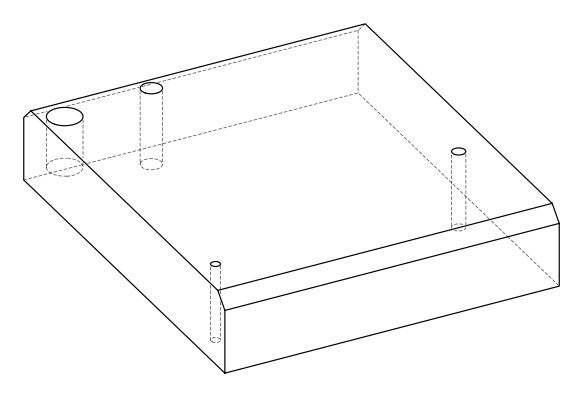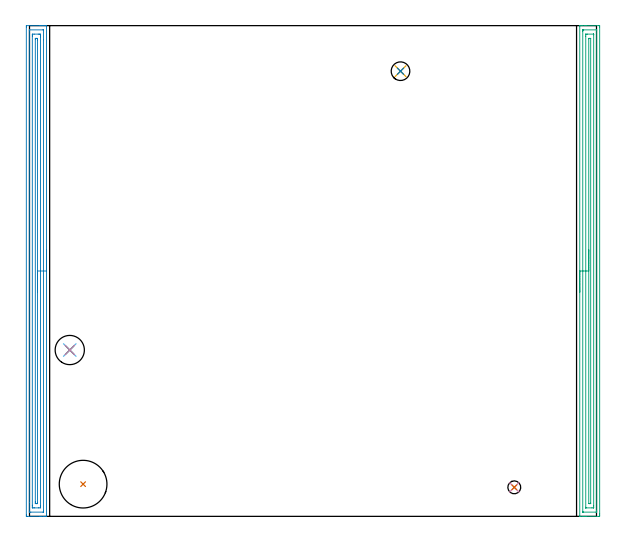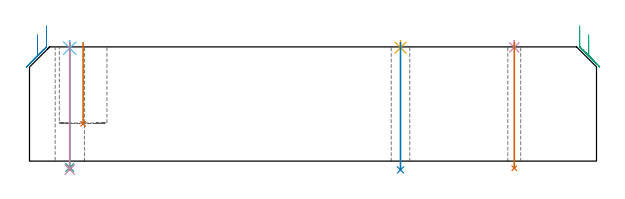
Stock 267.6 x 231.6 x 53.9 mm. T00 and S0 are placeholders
(PLAN: 10 operations, 6 tool changes, 16.4 min)
(1 INDEXABLE_INSERT_DRILL_BLIND_HOLE_FROM_SOLID | STEP1POCKET | NXT0302_016 | 0.15 min | 14319 mm3)
(2 AREA_MILL | FG_CHAMFER_SURFACE | UGT0205_001 | 7.61 min | 10454 mm3)
(3 AREA_MILL_1 | FG_CHAMFER_SURFACE_1 | UGT0205_001 | 7.6 min | 10233 mm3)
(4 SPOT_DRILL | STEP1HOLE | NXT0321_9005460120000 | 0.03 min | 3 mm3)
(5 SPOT_DRILL_1 | STEP1HOLE_1 | NXT0321_9005460120000 | 0.03 min | 3 mm3)
(6 SPOT_DRILL_2 | STEP1HOLE_2 | NXT0321_9005460120000 | 0.03 min | 2 mm3)
(7 DRILL_THROUGH_HOLE_INTO_CENTER | STEP1HOLE | UGT0301_183 | 0.24 min | 1567 mm3)
(8 DRILL_THROUGH_HOLE_INTO_CENTER_1 | STEP1HOLE_1 | UGT0301_204 | 0.24 min | 3268 mm3)
(9 DRILL_THROUGH_HOLE_INTO_CENTER_2 | STEP1HOLE_2 | NXT0301_055 | 0.24 min | 2976 mm3)
(10 DRILL_TO_ENLARGE_THROUGH_HOLE | STEP1HOLE_2 | NXT0301_103 | 0.24 min | 5075 mm3)
(TOOL NXT0302_016 | Index. Insert Drill 22.5mm [880-D2250L25-03] | D22.5 PA176 FL68 Z2)
(TOOL UGT0205_001 | Chamfer Mill 20 x 3 x 45 deg. | D20 FL50 Z2)
(TOOL NXT0321_9005460120000 | NC Spot Drill, 142deg, 12mm, Carbide, Uncoated | D12 PA142 FL30 Z2)
(TOOL UGT0301_183 | Twist Drill 6.1 mm | D6.1 PA118 FL61 Z2)
(TOOL UGT0301_204 | Twist Drill 8.8 mm | D8.8 PA118 FL80 Z2)
(TOOL NXT0301_055 | Carbide Drill 8.4mm [860.1-0840-042A1-MM 2214] | D8.4 PA140 FL61 Z2)
(TOOL NXT0301_103 | Carbide Drill 13.8mm [860.1-1380-062A1-MM 2214] | D13.8 PA140 FL77 Z2)
(OP 1 INDEXABLE_INSERT_DRILL_BLIND_HOLE_FROM_SOLID)
G17 G21 G94 G90
T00 M6
G54
G17 G0 G90 X25.3 Y15.2 S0 M3
G43 Z63.9 H1
G94 G81 G98 Z17.6 F250. R55.9
G80
M5
M2
(OP 2 AREA_MILL)
G17 G21 G94 G90
T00 M6
G54
G17 G0 G90 X8. Y125.8 S1061 M3
G43 Z63.9 H0
G94 G1 Y125.762 Z63.028 F250.
Y125.648 Z62.163
Y125.459 Z61.312
Y125.197 Z60.48
Y124.863 Z59.674
Y124.46 Z58.9
Y123.991 Z58.164
Y123.46 Z57.472
Y122.871 Z56.829
Y122.228 Z56.239
Y121.536 Z55.708
Y120.8 Z55.24
Y120.026 Z54.837
Y119.22 Z54.503
Y118.388 Z54.241
Y117.536 Z54.052
Y116.672 Z53.938
Y115.8 Z53.9
Y0.162
X8.005 Y0.01 Z53.895
X7.864 Y0.003 Z53.757
X7.724 Y0. Z53.624
X7.403 Z53.302
X6.753 Z52.648
X5.552 Z51.449
X5.001 Z50.895
X-1.129 Z44.769
X-1.407 Y0.003 Z44.49
X-1.492 Y0.01 Z44.405
X-1.499 Y0.097 Z44.399
X-1.5 Y0.612 Z44.4
Y230.988
X-1.495 Y231.508 Z44.403
X-1.492 Y231.59 Z44.406
X-1.404 Y231.6 Z44.493
X5.001 Z50.895
X5.552 Z51.449
X5.877 Z51.773
X6.428 Z52.324
X6.753 Z52.648
X7.403 Z53.302
X7.725 Z53.624
X7.864 Y231.597 Z53.757
X7.998 Y231.59 Z53.888
X8. Y231.434 Z53.9
Y115.8
X6.586 Z52.486
X6.585 Y2.398 Z52.485
X6.581 Y2.038 Z52.481
X6.579 Y2.02 Z52.479
X6.569 Y2.01 Z52.469
X6.501 Y2.005 Z52.401
X6.398 Y2.001 Z52.298
X0.623 Y2. Z46.523
X0.137 Z46.037
X-0.026 Y2.003 Z45.874
X-0.056 Y2.007 Z45.844
X-0.079 Y2.013 Z45.821
X-0.081 Y2.05 Z45.819
X-0.085 Y2.227 Z45.815
X-0.086 Y6.622 Z45.814
X-0.085 Y229.202 Z45.815
X-0.081 Y229.562 Z45.819
X-0.079 Y229.58 Z45.821
X-0.069 Y229.59 Z45.831
X-0.002 Y229.595 Z45.898
X0.102 Y229.599 Z46.002
X6.363 Y229.6 Z52.263
X6.526 Y229.596 Z52.426
X6.556 Y229.593 Z52.456
X6.579 Y229.587 Z52.479
X6.581 Y229.55 Z52.481
X6.585 Y229.374 Z52.485
X6.586 Y224.958 Z52.486
Y115.8
X5.171 Z51.071
Y4.904
X5.166 Y4.184 Z51.066
X5.164 Y4.018 Z51.064
X5.001 Y4.01 Z50.901
X4.305 Y4.001 Z50.205
X2.374 Y4. Z48.274
X1.676 Y4.003 Z47.576
X1.499 Y4.01 Z47.399
X1.335 Y4.02 Z47.235
X1.332 Y4.184 Z47.232
X1.33 Y4.356 Z47.23
X1.328 Y5.077 Z47.228
Y5.25
X1.329 Y226.696 Z47.229
X1.334 Y227.416 Z47.234
X1.336 Y227.582 Z47.236
X1.499 Y227.59 Z47.399
X2.195 Y227.599 Z48.095
X4.126 Y227.6 Z50.026
X4.824 Y227.597 Z50.724
X5.001 Y227.59 Z50.901
X5.165 Y227.58 Z51.065
X5.168 Y227.416 Z51.068
X5.17 Y227.244 Z51.07
X5.171 Y226.523 Z51.071
Y226.35
Y115.8
X3.757 Z49.657
Y6.346
X3.754 Y6.173 Z49.654
X3.75 Y6.037 Z49.65
X3.746 Y6.009 Z49.646
X3.725 Y6.006 Z49.625
X3.673 Y6.003 Z49.573
X3.25 Y6. Z49.15
X3.22 Z49.12
X2.831 Y6.01 Z48.731
X2.749 Y6.018 Z48.649
X2.746 Y6.075 Z48.646
X2.744 Y6.136 Z48.644
X2.743 Y6.487 Z48.643
Y6.863
Y225.254
X2.746 Y225.427 Z48.646
X2.75 Y225.563 Z48.65
X2.754 Y225.591 Z48.654
X2.775 Y225.594 Z48.675
X2.827 Y225.597 Z48.727
X3.25 Y225.6 Z49.15
X3.28 Z49.18
X3.669 Y225.59 Z49.569
X3.751 Y225.582 Z49.651
X3.754 Y225.525 Z49.654
X3.756 Y225.464 Z49.656
X3.757 Y225.113 Z49.657
Y224.737
Y115.8
Y114.928 Z49.695
Y114.063 Z49.809
Y113.212 Z49.998
Y112.38 Z50.26
Y111.574 Z50.594
Y110.8 Z50.997
Y110.064 Z51.466
Y109.372 Z51.997
Y108.729 Z52.586
Y108.14 Z53.229
Y107.608 Z53.921
Y107.14 Z54.657
Y106.737 Z55.431
Y106.403 Z56.237
Y106.141 Z57.069
Y105.952 Z57.921
Y105.838 Z58.786
Y105.8 Z59.657
G0 Z63.9
M5
M2
(OP 3 AREA_MILL_1)
G17 G21 G94 G90
T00 M6
G54
G17 G0 G90 X259.7 Y105.8 S1061 M3
G43 Z63.9 H0
G94 G1 Y105.838 Z63.028 F250.
Y105.952 Z62.163
Y106.141 Z61.312
Y106.403 Z60.48
Y106.737 Z59.674
Y107.14 Z58.9
Y107.608 Z58.164
Y108.14 Z57.472
Y108.729 Z56.829
Y109.372 Z56.239
Y110.064 Z55.708
Y110.8 Z55.24
Y111.574 Z54.837
Y112.38 Z54.503
Y113.212 Z54.241
Y114.063 Z54.052
Y114.928 Z53.938
Y115.8 Z53.9
Y231.434
X259.702 Y231.59 Z53.888
X259.821 Y231.597 Z53.771
X259.948 Y231.6 Z53.651
X260.26 Z53.34
X260.908 Z52.687
X262.105 Z51.492
X262.654 Z50.94
X268.765 Z44.832
X269.044 Y231.596 Z44.553
X269.092 Y231.59 Z44.505
X269.099 Y231.54 Z44.499
X269.1 Y230.988 Z44.5
Y1.163
X269.099 Y0.612 Z44.501
X269.097 Y0.273 Z44.502
X269.093 Y0.01 Z44.504
X268.765 Y0. Z44.832
X262.654 Z50.94
X262.105 Z51.492
X261.781 Z51.815
X261.231 Z52.364
X260.908 Z52.687
X259.948 Z53.651
X259.824 Z53.768
X259.776 Z53.815
X259.703 Y0.01 Z53.888
X259.7 Y0.165 Z53.9
Y115.8
X261.114 Z52.486
Y228.99
X261.116 Y229.202 Z52.484
X261.12 Y229.542 Z52.48
X261.121 Y229.581 Z52.479
X261.128 Y229.59 Z52.472
X261.158 Y229.593 Z52.442
X261.262 Y229.598 Z52.338
X261.392 Y229.6 Z52.208
X267.503 Z46.097
X267.642 Y229.597 Z45.958
X267.67 Y229.594 Z45.93
X267.678 Y229.59 Z45.922
X267.681 Y229.583 Z45.919
X267.683 Y229.55 Z45.917
X267.685 Y229.414 Z45.915
Y2.61
X267.684 Y2.398 Z45.916
X267.68 Y2.058 Z45.92
X267.679 Y2.019 Z45.921
X267.672 Y2.01 Z45.928
X267.641 Y2.007 Z45.959
X267.538 Y2.002 Z46.062
X267.408 Y2. Z46.192
X261.296 Z52.304
X261.158 Y2.003 Z52.442
X261.13 Y2.006 Z52.47
X261.122 Y2.01 Z52.478
X261.119 Y2.017 Z52.481
X261.117 Y2.05 Z52.483
X261.115 Y2.186 Z52.485
X261.114 Y115.8 Z52.486
X262.528 Z51.072
X262.529 Y226.651 Z51.071
X262.531 Y227.416 Z51.069
X262.533 Y227.54 Z51.067
X262.535 Y227.579 Z51.065
X262.565 Y227.59 Z51.035
X262.654 Y227.592 Z50.946
X263.348 Y227.6 Z50.252
X266.146 Y227.599 Z47.454
X266.206 Y227.598 Z47.394
X266.253 Y227.593 Z47.347
X266.263 Y227.59 Z47.337
X266.266 Y227.579 Z47.334
X266.269 Y227.544 Z47.331
X266.271 Y227.416 Z47.329
Y227.288
Y4.949
X266.269 Y4.184 Z47.331
X266.267 Y4.06 Z47.333
X266.265 Y4.021 Z47.335
X266.235 Y4.01 Z47.365
X266.146 Y4.008 Z47.454
X265.452 Y4. Z48.148
X262.654 Y4.001 Z50.946
X262.594 Y4.002 Z51.006
X262.547 Y4.007 Z51.053
X262.537 Y4.01 Z51.063
X262.534 Y4.021 Z51.066
X262.531 Y4.056 Z51.069
X262.529 Y4.184 Z51.071
Y4.312
X262.528 Y115.8 Z51.072
X263.943 Z49.657
Y225.361
X263.945 Y225.486 Z49.655
X263.95 Y225.566 Z49.65
X263.957 Y225.591 Z49.643
X263.979 Y225.593 Z49.621
X264.4 Y225.6 Z49.2
X264.43 Z49.17
X264.812 Y225.59 Z48.788
X264.851 Y225.587 Z48.749
X264.854 Y225.557 Z48.746
X264.857 Y225.511 Z48.743
Y6.239
X264.855 Y6.114 Z48.745
X264.85 Y6.034 Z48.75
X264.843 Y6.009 Z48.757
X264.821 Y6.007 Z48.779
X264.4 Y6. Z49.2
X264.37 Z49.23
X263.987 Y6.01 Z49.613
X263.949 Y6.013 Z49.651
X263.946 Y6.043 Z49.654
X263.943 Y6.089 Z49.657
Y115.8
Y116.672 Z49.695
Y117.536 Z49.809
Y118.388 Z49.998
Y119.22 Z50.26
Y120.026 Z50.594
Y120.8 Z50.997
Y121.536 Z51.466
Y122.228 Z51.997
Y122.871 Z52.586
Y123.46 Z53.229
Y123.991 Z53.922
Y124.46 Z54.657
Y124.863 Z55.431
Y125.197 Z56.237
Y125.459 Z57.069
Y125.648 Z57.921
Y125.762 Z58.786
Y125.8 Z59.657
G0 Z63.9
M5
M2
(OP 4 SPOT_DRILL)
G17 G21 G94 G90
T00 M6
G54
G17 G0 G90 X228.8 Y13.7 S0 M3
G43 Z63.9 H0
G94 G81 G98 Z53.637 F250. R56.9
G80
M5
M2
(OP 5 SPOT_DRILL_1)
G17 G21 G94 G90
T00 M6
G54
G17 G0 G90 X175.1 Y210.1 S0 M3
G43 Z63.9 H0
G94 G81 G98 Z53.521 F250. R56.9
G80
M5
M2
(OP 6 SPOT_DRILL_2)
G17 G21 G94 G90
T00 M6
G54
G17 G0 G90 X19. Y78.5 S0 M3
G43 Z63.9 H0
G94 G81 G98 Z53.306 F250. R56.9
G80
M5
M2
(OP 7 DRILL_THROUGH_HOLE_INTO_CENTER)
G17 G21 G94 G90
T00 M6
G54
G17 G0 G90 X228.8 Y13.7 S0 M3
G43 Z63.9 H0
G94 G73 G98 Z-3.333 F250. Q5.723 R55.9
G80
M5
M2
(OP 8 DRILL_THROUGH_HOLE_INTO_CENTER_1)
G17 G21 G94 G90
T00 M6
G54
G17 G0 G90 X175.1 Y210.1 S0 M3
G43 Z63.9 H0
G94 G73 G98 Z-4.144 F250. Q8.292 R55.9
G80
M5
M2
(OP 9 DRILL_THROUGH_HOLE_INTO_CENTER_2)
G17 G21 G94 G90
T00 M6
G54
G17 G0 G90 X19. Y78.5 S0 M3
G43 Z63.9 H1
G94 G73 G98 Z-3.029 F250. Q8.133 R55.9
G80
M5
M2
(OP 10 DRILL_TO_ENLARGE_THROUGH_HOLE)
G17 G21 G94 G90
T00 M6
G54
G17 G0 G90 X19. Y78.5 S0 M3
G43 Z63.9 H1
G94 G73 G98 Z-4.011 F250. Q11.582 R55.9
G80
M5
M2
